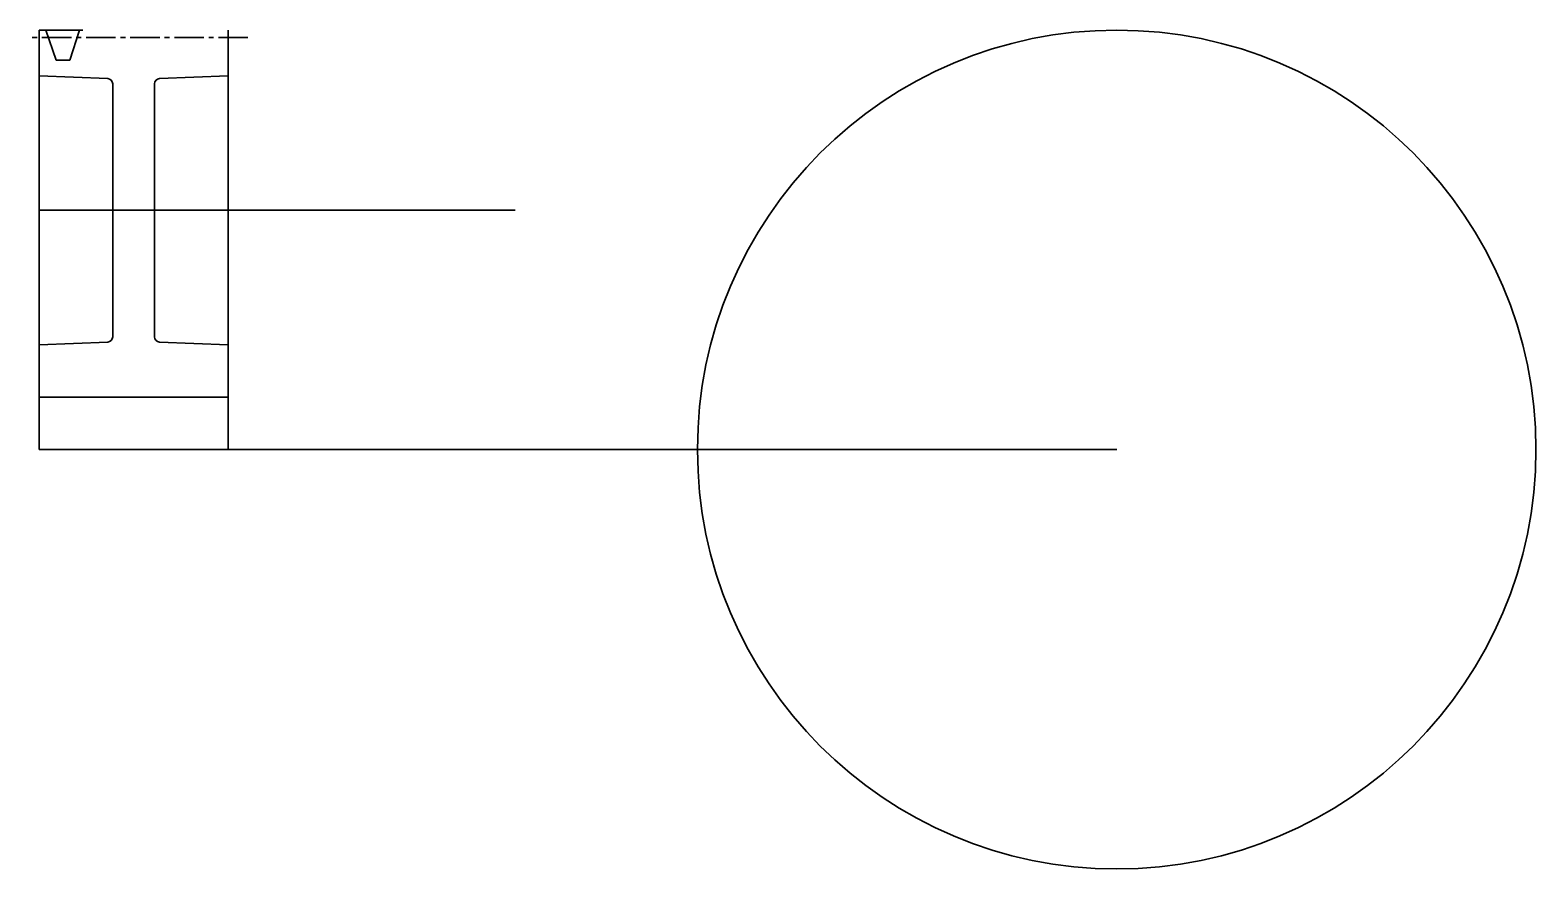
# Model space of a CAD drawing. Header units: millimetres. Extents: x 10 to 586, y 47 to 368.
import ezdxf

# ---------------------------------------------------------------- set-up
doc = ezdxf.new("R2010")
doc.units = ezdxf.units.MM
doc.header["$LTSCALE"] = 15
doc.linetypes.add('CENTER2', pattern=[1.125, 0.75, -0.125, 0.125, -0.125])
doc.layers.add('1轮廓实线层', color=7, linetype='Continuous', lineweight=30)

msp = doc.modelspace()

# ---------------------------------------------------------------- linework, layer by layer
at = {"layer": '1轮廓实线层', "linetype": 'CENTER2'}
msp.add_line((93.33, 364.74), (10.04, 364.74), dxfattribs=at)
at = {"layer": '1轮廓实线层'}
for p, q in [((13.45, 207.28), (13.45, 367.53)), ((13.45, 367.53), (14.75, 367.53)), ((16.05, 367.53), (14.75, 367.53)), ((16.05, 367.53), (20.04, 356.08)), ((16.05, 367.53), (28.93, 367.53)), ((25.21, 356.08), (28.93, 367.53)), ((28.93, 367.53), (30.23, 367.53)), ((85.76, 367.53), (85.76, 207.28)), ((20.04, 356.08), (25.21, 356.08)), ((13.45, 350.08), (39.69, 349.04)), ((41.61, 347.04), (41.61, 250.33)), ((57.61, 347.04), (57.61, 250.33)), ((85.76, 350.08), (59.53, 349.04)), ((130.63, 298.68), (13.45, 298.68)), ((130.63, 298.68), (195.48, 298.68)), ((13.45, 247.28), (39.69, 248.33)), ((85.76, 247.28), (59.53, 248.33)), ((13.45, 227.28), (85.76, 227.28)), ((13.45, 207.28), (233.29, 207.28)), ((233.29, 207.28), (425.39, 207.28))]:
    msp.add_line(p, q, dxfattribs=at)
msp.add_circle((425.39, 207.28), 160.25, dxfattribs=at)
for centre, start, end in [((39.61, 347.04), 0, 87.70939), ((59.61, 347.04), 92.29061, 180), ((39.61, 250.33), 272.29061, 0), ((59.61, 250.33), 180, 267.70939)]:
    msp.add_arc(centre, 2, start, end, dxfattribs=at)

doc.saveas('drawing.dxf')
